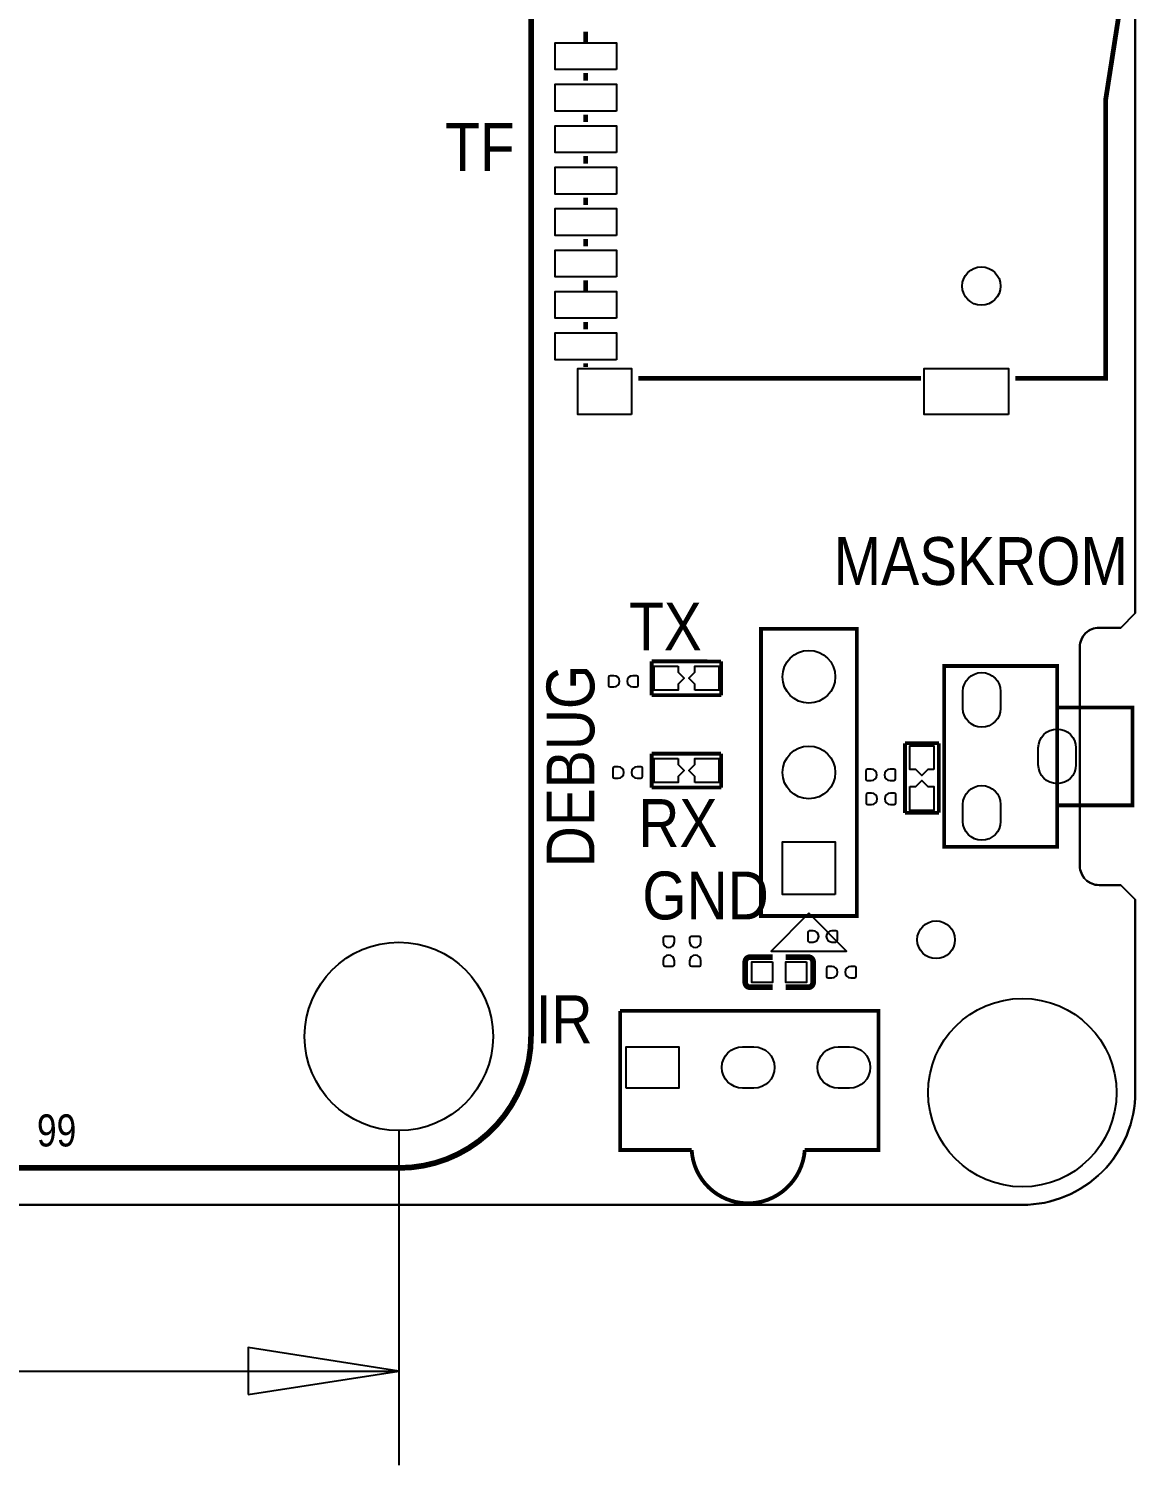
# Model space of a CAD drawing. Extents: x -5.9 to 88.8, y -7.5 to 73.4.
# Drawn here: x 59.43 to 88.8, y -7.49 to 30.64 of the extents above; entities that cross this region are included whole.
import ezdxf

# ---------------------------------------------------------------- set-up
doc = ezdxf.new("R2010")
doc.units = 0
for name, color, linetype in [('BG_DIMENSION', 85, 'CONTINUOUS'), ('BG_OUTLINE', 5, 'CONTINUOUS'), ('BG_SILKSCREEN_TOP', 142, 'CONTINUOUS'), ('PG_SILKSCREEN_TOP', 7, 'CONTINUOUS'), ('PIN_TOP', 96, 'CONTINUOUS')]:
    doc.layers.add(name, color=color, linetype=linetype)

msp = doc.modelspace()

# ---------------------------------------------------------------- linework, layer by layer
at = {"layer": 'BG_DIMENSION'}
for points in [[(69.254294, 1.394714), (69.254294, -7.48731)], [(65.254302, -5.612308), (69.254294, -4.987315), (65.254302, -4.362323), (65.254302, -5.612308)], [(44.443955, -4.987315), (69.254294, -4.987315)]]:
    msp.add_lwpolyline(points, dxfattribs=at)
at = {"layer": 'BG_OUTLINE'}
for points in [[(1.802994, -0.575996), (41.801009, -0.575996), (45.814005, -0.575996), (85.803994, -0.575996, 0.414214), (88.800991, 2.421001), (88.800991, 7.530795), (88.419991, 7.911795), (87.839017, 7.911795, -0.414214), (87.331017, 8.419795), (87.331017, 14.235786, -0.414214), (87.839017, 14.743786), (88.419991, 14.743786), (88.800991, 15.124786), (88.800991, 47.49988), (88.419991, 47.88088), (87.834597, 47.88088, -0.414214), (87.326597, 48.38888), (87.326597, 54.20487, -0.414214), (87.834597, 54.71287), (88.419991, 54.71287), (88.800991, 55.09387), (88.800991, 62.422989, 0.414176), (85.803994, 65.420011), (1.802994, 65.420011, 0.414175)], [(87.839017, 14.743786, 0.414214), (87.331017, 14.235786)], [(87.331017, 8.419795, 0.414214), (87.839017, 7.911795)], [(88.800991, 2.421001, -0.414214), (85.803994, -0.575996)]]:
    msp.add_lwpolyline(points, format="xyb", dxfattribs=at)
for points in [[(87.834597, 47.88088), (88.419991, 47.88088), (88.800991, 47.49988), (88.800991, 15.124786), (88.419991, 14.743786), (87.839017, 14.743786)], [(87.331017, 14.235786), (87.331017, 8.419795)], [(87.331017, 8.958936), (87.331017, 8.665794)], [(87.839017, 7.911795), (88.419991, 7.911795), (88.800991, 7.530795), (88.800991, 2.421001)], [(85.803994, -0.575996), (45.814005, -0.575996)]]:
    msp.add_lwpolyline(points, dxfattribs=at)
at = {"layer": 'PG_SILKSCREEN_TOP'}
for points, const_width in [([(72.762999, 36.90399), (72.762999, 3.904005)], 0.150012), ([(85.615704, 21.36201), (88.016004, 21.36201), (88.016004, 28.761004), (88.716993, 33.26191), (88.716993, 36.159999)], 0.127), ([(74.216108, 30.56189), (74.216108, 30.262093)], 0.127), ([(74.216108, 29.461993), (74.216108, 29.26141)], 0.127), ([(74.216108, 28.35971), (74.216108, 28.16159)], 0.127), ([(74.216108, 27.25989), (74.216108, 27.061693)], 0.127), ([(74.216108, 26.159993), (74.216108, 25.961899)], 0.127), ([(74.216108, 25.060199), (74.216108, 24.862104)], 0.127), ([(74.216108, 23.960404), (74.216108, 23.66071)], 0.127), ([(74.216108, 22.86061), (74.216108, 22.659899)], 0.127), ([(74.216108, 21.76079), (74.216108, 21.661704)], 0.127), ([(75.615698, 21.36201), (83.116293, 21.36201)], 0.127), ([(78.867889, 7.091477), (78.867889, 14.711477), (81.407889, 14.711477), (81.407889, 7.091477), (78.867889, 7.091477)], 0.09906), ([(75.965609, 13.851585), (75.965609, 12.951384)], 0.100101), ([(77.807388, 13.848486), (75.968403, 13.851077)], 0.100101), ([(77.810208, 12.951384), (77.810208, 13.851585)], 0.100101), ([(86.727157, 8.927795), (86.727157, 13.727786), (83.727163, 13.727786), (83.727163, 8.927795), (86.727157, 8.927795)], 0.100101), ([(75.963297, 12.951892), (77.812494, 12.951892)], 0.100101), ([(86.727157, 10.027793), (88.727153, 10.027793), (88.727153, 12.627788), (86.727157, 12.627788)], 0.100101), ([(75.965609, 11.401577), (75.965609, 10.501376)], 0.100101), ([(77.807388, 11.398479), (75.968403, 11.401095)], 0.100101), ([(77.810208, 10.501376), (77.810208, 11.401577)], 0.100101), ([(83.587514, 11.675745), (82.687312, 11.675745)], 0.100101), ([(82.68782, 11.678056), (82.68782, 9.82886)], 0.100101), ([(83.584415, 9.833966), (83.587006, 11.672951)], 0.100101), ([(75.963297, 10.501884), (77.812494, 10.501884)], 0.100101), ([(82.687312, 9.831146), (83.587514, 9.831146)], 0.100101), ([(78.45011, 5.32699), (78.45011, 5.873293)], 0.150012), ([(78.57711, 6.000293), (79.174696, 6.000293)], 0.150012), ([(80.122903, 6.000293), (79.52519, 6.000293)], 0.150012), ([(80.249903, 5.873293), (80.249903, 5.32699)], 0.150012), ([(78.57711, 5.19999), (79.174696, 5.19999)], 0.150012), ([(80.122903, 5.19999), (79.52519, 5.19999)], 0.150012), ([(75.127104, 4.572787), (81.985104, 4.572787), (81.985104, 0.879704), (80.029304, 0.879704)], 0.099111), ([(75.127104, 4.572787), (75.127104, 0.879704), (77.0271, 0.879704)], 0.099111), ([(69.263006, 0.404012), (27.699995, 0.404012)], 0.150012)]:
    msp.add_lwpolyline(points, dxfattribs=dict(at, const_width=const_width))
msp.add_lwpolyline([(80.137889, 7.162597), (79.137129, 6.161837), (81.138649, 6.161837)], close=True, dxfattribs=at)
for points, const_width in [([(78.45011, 5.873293, -0.41428), (78.57711, 6.000293)], 0.150012), ([(80.122903, 6.000293, -0.41426), (80.249903, 5.873293)], 0.150012), ([(78.57711, 5.19999, -0.414323), (78.45011, 5.32699)], 0.150012), ([(80.249903, 5.32699, -0.414304), (80.122903, 5.19999)], 0.150012), ([(72.762999, 3.904005, -0.41425), (69.263006, 0.404012)], 0.150012), ([(77.0271, 0.879704, 0.47605), (78.909189, -0.484302)], 0.1016), ([(78.909189, -0.484302, 0.318674), (80.029304, 0.879704)], 0.1016)]:
    msp.add_lwpolyline(points, format="xyb", dxfattribs=dict(at, const_width=const_width))
at = {"layer": 'PIN_TOP'}
for points in [[(75.029085, 29.5561), (73.403079, 29.5561), (73.403079, 30.267097), (75.029085, 30.267097)], [(75.029085, 28.456306), (73.403079, 28.456306), (73.403079, 29.167303), (75.029085, 29.167303)], [(75.029085, 27.356511), (73.403079, 27.356511), (73.403079, 28.067508), (75.029085, 28.067508)], [(75.029085, 26.2541), (73.403079, 26.2541), (73.403079, 26.965097), (75.029085, 26.965097)], [(75.029085, 25.154306), (73.403079, 25.154306), (73.403079, 25.865303), (75.029085, 25.865303)], [(75.029085, 24.054511), (73.403079, 24.054511), (73.403079, 24.765508), (75.029085, 24.765508)], [(75.029085, 22.954717), (73.403079, 22.954717), (73.403079, 23.665713), (75.029085, 23.665713)], [(75.029085, 21.854795), (73.403079, 21.854795), (73.403079, 22.565792), (75.029085, 22.565792)], [(75.427484, 20.402017), (74.005491, 20.402017), (74.005491, 21.621013), (75.427484, 21.621013)], [(85.432697, 20.402017), (83.1977, 20.402017), (83.1977, 21.621013), (85.432697, 21.621013)], [(76.664718, 13.71948), (76.664718, 13.560476), (76.823722, 13.401472), (76.664718, 13.242468), (76.664718, 13.083464), (76.029718, 13.083464), (76.029718, 13.71948)], [(77.111098, 13.083464), (77.111098, 13.242468), (76.952094, 13.401472), (77.111098, 13.560476), (77.111098, 13.71948), (77.746098, 13.71948), (77.746098, 13.083464)], [(83.455434, 10.976635), (83.29643, 10.976635), (83.137426, 10.817631), (82.978422, 10.976635), (82.819418, 10.976635), (82.819418, 11.611635), (83.455434, 11.611635)], [(76.664718, 11.269497), (76.664718, 11.110493), (76.823722, 10.951489), (76.664718, 10.792485), (76.664718, 10.633481), (76.029718, 10.633481), (76.029718, 11.269497)], [(77.111098, 10.633481), (77.111098, 10.792485), (76.952094, 10.951489), (77.111098, 11.110493), (77.111098, 11.269497), (77.746098, 11.269497), (77.746098, 10.633481)], [(82.819418, 10.530256), (82.978422, 10.530256), (83.137426, 10.68926), (83.29643, 10.530256), (83.455434, 10.530256), (83.455434, 9.895256), (82.819418, 9.895256)], [(80.837888, 7.661478), (79.43789, 7.661478), (79.43789, 9.061475), (80.837888, 9.061475)], [(79.174924, 5.874995), (79.174924, 5.324983), (78.624913, 5.324983), (78.624913, 5.874995)], [(80.0751, 5.874995), (80.0751, 5.324983), (79.525089, 5.324983), (79.525089, 5.874995)], [(75.288445, 2.521788), (75.288445, 3.621583), (76.687934, 3.621583), (76.687934, 2.521788)]]:
    msp.add_lwpolyline(points, close=True, dxfattribs=at)
for points in [[(74.962207, 13.469747), (74.860607, 13.469747, 0.375947), (74.818215, 13.421335), (74.818215, 13.205435, 0.364938), (74.860607, 13.169722), (74.962207, 13.169722, 0.999502)], [(75.462384, 13.169722), (75.563984, 13.169722, 0.375947), (75.606377, 13.218135), (75.606377, 13.434035, 0.364938), (75.563984, 13.469747), (75.462384, 13.469747, 0.999502)], [(85.22716, 13.052946), (85.22716, 12.602832, -1), (84.227162, 12.602832), (84.227162, 13.052946, -1)], [(87.227156, 11.552847), (87.227156, 11.102734, -1), (86.227158, 11.102734), (86.227158, 11.552847, -1)], [(75.076939, 11.050168), (74.975339, 11.050168, 0.375947), (74.932946, 11.001756), (74.932946, 10.785856, 0.364938), (74.975339, 10.750144), (75.076939, 10.750144, 0.999502)], [(75.577116, 10.750144), (75.678716, 10.750144, 0.375947), (75.721108, 10.798556), (75.721108, 11.014456, 0.364938), (75.678716, 11.050168), (75.577116, 11.050168, 0.999502)], [(81.792267, 10.986897), (81.690667, 10.986897, 0.375947), (81.648275, 10.938485), (81.648275, 10.722585, 0.364938), (81.690667, 10.686872), (81.792267, 10.686872, 0.999502)], [(82.292444, 10.686872), (82.394044, 10.686872, 0.375947), (82.436437, 10.735285), (82.436437, 10.951185, 0.364938), (82.394044, 10.986897), (82.292444, 10.986897, 0.999502)], [(81.802707, 10.350703), (81.701107, 10.350703, 0.375947), (81.658714, 10.302291), (81.658714, 10.086391, 0.364938), (81.701107, 10.050678), (81.802707, 10.050678, 0.999502)], [(82.302883, 10.050678), (82.404483, 10.050678, 0.375947), (82.446876, 10.099091), (82.446876, 10.314991, 0.364938), (82.404483, 10.350703), (82.302883, 10.350703, 0.999502)], [(85.22716, 10.052748), (85.22716, 9.602635, -1), (84.227162, 9.602635), (84.227162, 10.052748, -1)], [(76.568122, 6.402451), (76.568122, 6.504051, 0.375947), (76.51971, 6.546444), (76.30381, 6.546444, 0.364938), (76.268097, 6.504051), (76.268097, 6.402451, 0.999502)], [(77.272337, 6.402019), (77.272337, 6.503619, 0.375947), (77.223925, 6.546012), (77.008025, 6.546012, 0.364938), (76.972312, 6.503619), (76.972312, 6.402019, 0.999502)], [(80.249903, 6.700012), (80.148303, 6.700012, 0.375947), (80.10591, 6.6516), (80.10591, 6.4357, 0.364938), (80.148303, 6.399987), (80.249903, 6.399987, 0.999502)], [(80.75008, 6.399987), (80.85168, 6.399987, 0.375947), (80.894072, 6.4484), (80.894072, 6.6643, 0.364938), (80.85168, 6.700012), (80.75008, 6.700012, 0.999502)], [(76.268097, 5.902274), (76.268097, 5.800674, 0.375947), (76.31651, 5.758282), (76.53241, 5.758282, 0.364938), (76.568122, 5.800674), (76.568122, 5.902274, 0.999502)], [(76.972312, 5.901842), (76.972312, 5.800242, 0.375947), (77.020725, 5.75785), (77.236625, 5.75785, 0.364938), (77.272337, 5.800242), (77.272337, 5.901842, 0.999502)], [(80.749902, 5.750001), (80.648302, 5.750001, 0.375947), (80.605909, 5.701589), (80.605909, 5.485689, 0.364938), (80.648302, 5.449976), (80.749902, 5.449976, 0.999502)], [(81.250079, 5.449976), (81.351679, 5.449976, 0.375947), (81.394071, 5.498389), (81.394071, 5.714289, 0.364938), (81.351679, 5.750001), (81.250079, 5.750001, 0.999502)], [(78.678037, 2.521801), (78.378342, 2.521801, -1), (78.378342, 3.621596), (78.678037, 3.621596, -1)], [(81.218037, 2.521801), (80.918342, 2.521801, -1), (80.918342, 3.621596), (81.218037, 3.621596, -1)]]:
    msp.add_lwpolyline(points, format="xyb", close=True, dxfattribs=at)
for centre, radius in [((84.716493, 23.810493), 0.508), ((80.137889, 13.441477), 0.699999), ((80.137889, 10.901477), 0.699999), ((83.514997, 6.460338), 0.499999), ((69.254294, 3.894709), 2.499995), ((85.803689, 2.402611), 2.499995)]:
    msp.add_circle(centre, radius, dxfattribs=at)

# ---------------------------------------------------------------- texts
at = {"layer": 'BG_SILKSCREEN_TOP', "width": 0.88976}
for s, p in [('TF', (70.485, 26.864996)), ('MASKROM', (80.797908, 15.877794)), ('TX', (75.36495, 14.141704)), ('RX', (75.611152, 8.923757)), ('GND', (75.716689, 7.000748)), ('IR', (72.884995, 3.715004))]:
    msp.add_text(s, height=1.27, dxfattribs=at).set_placement(p)
msp.add_text('DEBUG', height=1.27, rotation=90, dxfattribs=at).set_placement((74.444504, 8.384438))
at = {"layer": 'PG_SILKSCREEN_TOP', "width": 0.827043}
msp.add_text('99', height=0.850011, dxfattribs=at).set_placement((59.648496, 0.975004))

doc.saveas('drawing.dxf')
